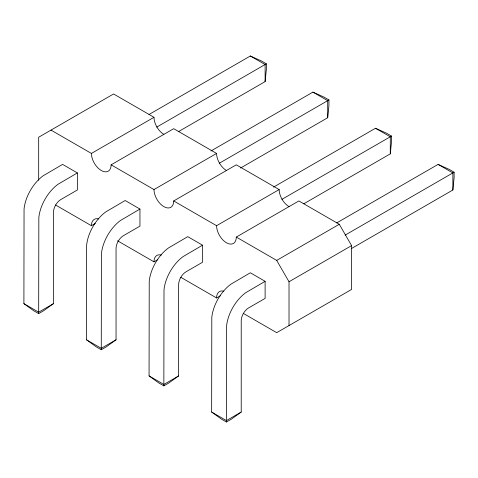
<?xml version="1.0" encoding="UTF-8"?>
<svg xmlns="http://www.w3.org/2000/svg" width="478" height="478" viewBox="0 0 478 478"><rect width="100%" height="100%" fill="white"/><g stroke="black" fill="none" stroke-linecap="round" stroke-linejoin="round"><path stroke-width="0.72" d="M178.664 131.51L265.117 81.595L266.348 69.507L266.348 63.813L261.424 60.969L250.335 55.992L149.04 114.475M240.601 168.017L327.699 117.731L328.936 105.638L328.936 99.95L324.006 97.1L312.917 92.123L210.977 150.976M303.829 203.777L390.287 153.862L391.518 141.769L391.518 136.081L386.588 133.237L375.499 128.253L273.559 187.107M351.575 248.476L452.869 189.993L454.1 177.9L454.1 172.211L449.171 169.367L438.087 164.39L336.787 222.868M53.464 303.655L43.612 310.766L38.682 313.61L33.753 310.766L23.9 303.655L24.055 208.886A31.405 18.134 -60 0 1 43.175 175.773L62.582 164.39L77.364 172.922L77.364 189.993L60.861 199.523A10.456 6.035 -60 0 0 53.464 212.328L53.464 303.655L38.682 312.188L23.9 303.655M116.052 339.786L106.194 346.903L101.264 349.747L96.341 346.903L86.482 339.786L86.643 245.023A31.405 18.134 -60 0 1 105.758 211.909L125.164 200.521L139.952 209.053L139.952 226.124L123.444 235.654A10.456 6.035 -60 0 0 116.052 248.458L116.052 339.786L101.264 348.325L86.482 339.786M178.635 375.917L168.776 383.033L163.852 385.877L158.923 383.033L149.064 375.917L149.226 281.154A31.405 18.134 -60 0 1 168.346 248.04L187.752 236.652L202.535 245.184L202.535 262.261L186.026 271.791A10.456 6.035 -60 0 0 178.635 284.589L178.635 375.917L163.852 384.455L149.064 375.917M241.217 412.054L231.364 419.164L226.435 422.008L221.505 419.164L211.652 412.054L211.808 317.284A31.405 18.134 -60 0 1 230.928 284.171L250.335 272.783L265.117 281.321L265.117 298.392L248.608 307.922A10.456 6.035 -60 0 0 241.217 320.726L241.217 412.054L226.435 420.586L211.652 412.054M51.003 130.106L91.412 153.432L153.994 117.301A13.94 8.048 60 0 0 163.852 134.372M77.364 172.922L57.958 184.311A31.405 18.134 -60 0 0 38.843 217.424L38.682 313.61M156.724 127.106L266.348 63.813M91.412 153.432A13.94 8.048 60 0 0 101.264 170.503A13.94 8.048 60 0 0 111.123 164.814L173.705 128.684L216.576 153.432A13.94 8.048 60 0 0 226.435 170.503M55.496 204.96L91.412 225.7L95.283 223.465M111.123 164.814L153.994 189.563L216.576 153.432M139.952 209.053L120.546 220.442A31.405 18.134 -60 0 0 101.426 253.555L101.264 349.747M219.306 163.237L328.936 99.95M153.994 189.563A13.94 8.048 60 0 0 163.852 206.633A13.94 8.048 60 0 0 173.705 200.945L236.287 164.814L279.164 189.563A13.94 8.048 60 0 0 289.017 206.633M117.522 240.775L153.994 261.83L157.865 259.596M173.705 200.945L216.576 225.7L279.164 189.563M202.535 245.184L183.128 256.572A31.405 18.134 -60 0 0 164.008 289.686L163.852 385.877M281.895 199.368L391.518 136.081M216.576 225.7A13.94 8.048 60 0 0 226.435 242.77A13.94 8.048 60 0 0 236.287 237.076L298.875 200.945L339.284 224.278L351.599 245.614L351.599 289.429L276.696 332.676L243.344 313.419M236.287 237.076L276.696 260.408L339.284 224.278M180.744 277.276L216.576 297.961L220.448 295.727M265.117 281.321L245.71 292.709A31.405 18.134 -60 0 0 226.59 325.823L226.435 422.008M345.122 235.128L454.1 172.211M289.017 325.56L289.017 281.745L351.599 245.614M223.853 291.186L221.505 290.953A13.94 8.048 60 0 0 216.576 297.961M250.335 55.992L265.117 64.524L265.117 81.595M312.917 92.123L327.699 100.661L327.699 117.731M375.499 128.253L390.287 136.792L390.287 153.862M438.087 164.39L452.869 172.922L452.869 189.993M153.994 117.301L113.585 93.969L38.682 137.216L38.682 180.29M276.696 260.408L289.017 281.745M153.994 261.83A13.94 8.048 60 0 1 161.301 255.055M91.412 225.7A13.94 8.048 60 0 1 98.719 218.924"/></g></svg>
